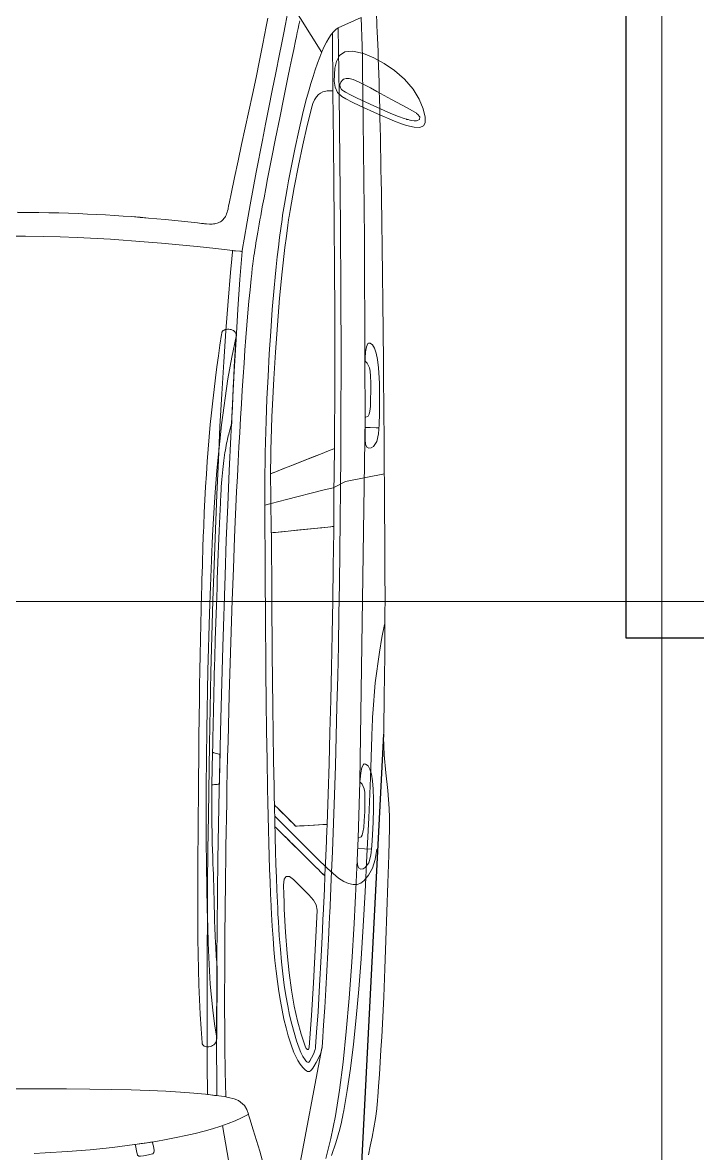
# Model space of a CAD drawing. Header units: millimetres. Extents: x 2787.4 to 2811.7, y 1328.5 to 1358.7.
# Drawn here: x 2792.088 to 2793.671, y 1337.104 to 1339.757 of the extents above; entities that cross this region are included whole.
import ezdxf

# ---------------------------------------------------------------- set-up
doc = ezdxf.new("R2010")
doc.units = ezdxf.units.MM
doc.linetypes.add('ACAD_ISO04W100', pattern=[30, 24, -3, 0, -3])
for name, color, linetype, lineweight in [('1-FINO', 7, 'Continuous', 5), ('2 AUTOS', 8, 'Continuous', 5), ('7-EJES', 7, 'ACAD_ISO04W100', 5), ('MUROS', 7, 'Continuous', 30)]:
    doc.layers.add(name, color=color, linetype=linetype, lineweight=lineweight)

# ---------------------------------------------------------------- blocks, each defined once
blk = doc.blocks.new('ca1')
at = {"layer": '2 AUTOS'}
for points in [[(3131.9876, 841.6184), (3131.9881, 841.5982), (3131.9882, 841.5957), (3131.9883, 841.5944), (3131.9884, 841.5915), (3131.9891, 841.5777), (3131.9898, 841.5631), (3131.9904, 841.5477), (3131.9911, 841.5316), (3131.9917, 841.5148), (3131.9923, 841.4972), (3131.9929, 841.4788), (3131.9935, 841.4598), (3131.994, 841.4399), (3131.9946, 841.4194), (3131.9951, 841.3981), (3131.9956, 841.376), (3131.9962, 841.3533), (3131.9967, 841.3298), (3131.9971, 841.3056), (3131.9976, 841.2807), (3131.9981, 841.255), (3131.9985, 841.2286), (3131.999, 841.2016), (3131.9994, 841.1738), (3131.9998, 841.1453), (3132.0003, 841.1161), (3132.0007, 841.0861), (3132.0011, 841.0555), (3132.0014, 841.0242), (3132.0018, 840.9922), (3132.0022, 840.9595), (3132.0026, 840.9261), (3132.0029, 840.8921), (3132.0033, 840.8573), (3132.0036, 840.8219), (3132.0039, 840.7857), (3132.0043, 840.7489), (3132.0046, 840.7115), (3132.0049, 840.6733), (3132.0052, 840.6345), (3132.0055, 840.595), (3132.0058, 840.5549), (3132.0061, 840.514), (3132.0064, 840.4726), (3132.0066, 840.4516), (3132.0067, 840.441), (3132.0067, 840.4371), (3132.0069, 840.4081), (3132.0071, 840.3802), (3132.0073, 840.3532), (3132.0074, 840.3271), (3132.0074, 840.3018), (3132.0075, 840.253), (3132.0074, 840.206), (3132.0068, 840.1135), (3132.0063, 840.0665), (3132.0056, 840.0176), (3132.0053, 839.9923), (3132.0049, 839.9662), (3132.0045, 839.9392), (3132.0044, 839.9323), (3132.0043, 839.9291), (3132.0043, 839.9278), (3132.0043, 839.9226), (3132.0046, 839.9018), (3132.0058, 839.881), (3132.0097, 839.8391), (3132.0142, 839.7971), (3132.0175, 839.755), (3132.0182, 839.7339), (3132.0183, 839.7234), (3132.0182, 839.7181), (3132.0181, 839.7154), (3132.0181, 839.7148), (3132.0181, 839.7134), (3132.018, 839.7095), (3132.0162, 839.6454), (3132.0143, 839.5796), (3132.0098, 839.4457), (3132.0072, 839.379), (3132.0044, 839.3135), (3132.0013, 839.2499), (3131.9997, 839.2191), (3131.998, 839.189), (3131.9963, 839.1597), (3131.9945, 839.1313), (3131.9926, 839.104), (3131.9907, 839.0778), (3131.9902, 839.0714), (3131.9901, 839.0698), (3131.99, 839.069), (3131.9899, 839.0675), (3131.9894, 839.0618), (3131.9882, 839.0503), (3131.9852, 839.0277), (3131.9816, 839.0057), (3131.9775, 838.9841), (3131.973, 838.9632), (3131.9684, 838.9428)], [(3131.9876, 841.6184), (3131.9881, 841.5982), (3131.9882, 841.5957), (3131.9883, 841.5944), (3131.9884, 841.5915), (3131.9891, 841.5777), (3131.9898, 841.5631), (3131.9904, 841.5477), (3131.9911, 841.5316), (3131.9917, 841.5148), (3131.9923, 841.4972), (3131.9929, 841.4788), (3131.9935, 841.4598), (3131.994, 841.4399), (3131.9946, 841.4194), (3131.9951, 841.3981), (3131.9956, 841.376), (3131.9962, 841.3533), (3131.9967, 841.3298), (3131.9971, 841.3056), (3131.9976, 841.2807), (3131.9981, 841.255), (3131.9985, 841.2286), (3131.999, 841.2016), (3131.9994, 841.1738), (3131.9998, 841.1453), (3132.0003, 841.1161), (3132.0007, 841.0861), (3132.0011, 841.0555), (3132.0014, 841.0242), (3132.0018, 840.9922), (3132.0022, 840.9595), (3132.0026, 840.9261), (3132.0029, 840.8921), (3132.0033, 840.8573), (3132.0036, 840.8219), (3132.0039, 840.7857), (3132.0043, 840.7489), (3132.0046, 840.7115), (3132.0049, 840.6733), (3132.0052, 840.6345), (3132.0055, 840.595), (3132.0058, 840.5549), (3132.0061, 840.514), (3132.0064, 840.4726), (3132.0066, 840.4516), (3132.0067, 840.441), (3132.0067, 840.4371), (3132.0069, 840.4081), (3132.0071, 840.3802), (3132.0073, 840.3532), (3132.0074, 840.3271), (3132.0074, 840.3018), (3132.0075, 840.253), (3132.0074, 840.206), (3132.0068, 840.1135), (3132.0063, 840.0665), (3132.0056, 840.0176), (3132.0053, 839.9923), (3132.0049, 839.9662), (3132.0045, 839.9392), (3132.0044, 839.9323), (3132.0043, 839.9291), (3132.0043, 839.9278), (3132.0043, 839.9226), (3132.0046, 839.9018), (3132.0058, 839.881), (3132.0097, 839.8391), (3132.0142, 839.7971), (3132.0175, 839.755), (3132.0182, 839.7339), (3132.0183, 839.7234), (3132.0182, 839.7181), (3132.0181, 839.7154), (3132.0181, 839.7148), (3132.0181, 839.7134), (3132.018, 839.7095), (3132.0162, 839.6454), (3132.0143, 839.5796), (3132.0098, 839.4457), (3132.0072, 839.379), (3132.0044, 839.3135), (3132.0013, 839.2499), (3131.9997, 839.2191), (3131.998, 839.189), (3131.9963, 839.1597), (3131.9945, 839.1313), (3131.9926, 839.104), (3131.9907, 839.0778), (3131.9902, 839.0714), (3131.9901, 839.0698), (3131.99, 839.069), (3131.9899, 839.0675), (3131.9894, 839.0618), (3131.9882, 839.0503), (3131.9852, 839.0277), (3131.9816, 839.0057), (3131.9775, 838.9841), (3131.973, 838.9632), (3131.9684, 838.9428)], [(3131.6342, 839.0784), (3131.6339, 839.0844), (3131.6337, 839.0908), (3131.6335, 839.0975), (3131.6333, 839.1044), (3131.6331, 839.1118), (3131.6329, 839.1194), (3131.6327, 839.1273), (3131.6325, 839.1356), (3131.6324, 839.1442), (3131.6322, 839.153), (3131.6321, 839.1622), (3131.632, 839.1716), (3131.6318, 839.1813), (3131.6317, 839.1913), (3131.6316, 839.2016), (3131.6315, 839.2121), (3131.6315, 839.223), (3131.6314, 839.234), (3131.6313, 839.2454), (3131.6313, 839.2569), (3131.6312, 839.2688), (3131.6312, 839.2809), (3131.6312, 839.2932), (3131.6312, 839.3057), (3131.6312, 839.3315), (3131.6313, 839.3582), (3131.6314, 839.3858), (3131.6315, 839.4141), (3131.6317, 839.4432), (3131.6319, 839.4731), (3131.6322, 839.5037), (3131.6325, 839.5349), (3131.6329, 839.5668), (3131.6333, 839.5992), (3131.6338, 839.6323), (3131.6343, 839.6658), (3131.6348, 839.6998), (3131.6354, 839.7343), (3131.6361, 839.7692), (3131.6367, 839.8045), (3131.6375, 839.8402), (3131.6383, 839.8761), (3131.6391, 839.9123), (3131.64, 839.9488), (3131.6419, 840.0222), (3131.644, 840.0962), (3131.6488, 840.2444), (3131.6516, 840.3182), (3131.6545, 840.3913), (3131.656, 840.4275), (3131.6576, 840.4634), (3131.6593, 840.4991), (3131.661, 840.5344), (3131.6628, 840.5693), (3131.6646, 840.6038), (3131.6665, 840.6378), (3131.6684, 840.6714), (3131.6704, 840.7044), (3131.6724, 840.7369), (3131.6745, 840.7687), (3131.6767, 840.8), (3131.6789, 840.8306), (3131.6812, 840.8604), (3131.6835, 840.8895), (3131.6859, 840.9179), (3131.6883, 840.9454), (3131.6908, 840.9721), (3131.6934, 840.9979), (3131.6947, 841.0105), (3131.696, 841.0228), (3131.6966, 841.0278), (3131.6973, 841.0333), (3131.6981, 841.0392), (3131.6989, 841.0454), (3131.6999, 841.052), (3131.7009, 841.059), (3131.7021, 841.0664), (3131.7033, 841.0741), (3131.7046, 841.0821), (3131.706, 841.0904), (3131.7075, 841.099), (3131.709, 841.1079), (3131.7106, 841.1171), (3131.7123, 841.1266), (3131.714, 841.1363), (3131.7158, 841.1462), (3131.7196, 841.1668), (3131.7236, 841.1882), (3131.7278, 841.2102), (3131.7321, 841.2329), (3131.7366, 841.256), (3131.7412, 841.2796), (3131.7507, 841.3275), (3131.7604, 841.3758), (3131.7701, 841.4236), (3131.7749, 841.4471), (3131.7797, 841.4702), (3131.7844, 841.4928), (3131.7889, 841.5148), (3131.7933, 841.536), (3131.7976, 841.5564), (3131.7997, 841.5663), (3131.8017, 841.576), (3131.8036, 841.5853), (3131.8056, 841.5944), (3131.8074, 841.6033)], [(3131.7788, 841.6204), (3131.7739, 841.5955), (3131.7691, 841.5714), (3131.7645, 841.5479), (3131.76, 841.5252), (3131.7512, 841.4814), (3131.7429, 841.4397), (3131.7349, 841.3997), (3131.7272, 841.361), (3131.7197, 841.323), (3131.7053, 841.2481), (3131.6982, 841.2103), (3131.6912, 841.1718), (3131.6841, 841.1321), (3131.677, 841.0908), (3131.6733, 841.0695), (3131.6724, 841.0641), (3131.6722, 841.0627), (3131.6719, 841.0623), (3131.6711, 841.0624), (3131.6682, 841.0627), (3131.6565, 841.064), (3131.6108, 841.069), (3131.5668, 841.0736), (3131.5243, 841.0778), (3131.4829, 841.0816), (3131.4424, 841.0851), (3131.3633, 841.0908), (3131.2849, 841.095), (3131.2454, 841.0964), (3131.2052, 841.0975), (3131.1642, 841.0982), (3131.1221, 841.0984)], [(3131.7788, 841.6204), (3131.7739, 841.5955), (3131.7691, 841.5714), (3131.7645, 841.5479), (3131.76, 841.5252), (3131.7512, 841.4814), (3131.7429, 841.4397), (3131.7349, 841.3997), (3131.7272, 841.361), (3131.7197, 841.323), (3131.7053, 841.2481), (3131.6982, 841.2103), (3131.6912, 841.1718), (3131.6841, 841.1321), (3131.677, 841.0908), (3131.6733, 841.0695), (3131.6724, 841.0641), (3131.6722, 841.0627), (3131.6719, 841.0623), (3131.6711, 841.0624), (3131.6682, 841.0627), (3131.6565, 841.064), (3131.6108, 841.069), (3131.5668, 841.0736), (3131.5243, 841.0778), (3131.4829, 841.0816), (3131.4424, 841.0851), (3131.3633, 841.0908), (3131.2849, 841.0949), (3131.2454, 841.0964), (3131.2052, 841.0975), (3131.1642, 841.0982), (3131.1221, 841.0984)], [(3131.7326, 841.6099), (3131.7289, 841.5898), (3131.7211, 841.5498), (3131.7131, 841.51), (3131.7048, 841.4704), (3131.6965, 841.4309), (3131.6796, 841.3524), (3131.6711, 841.3134), (3131.6628, 841.2746), (3131.6545, 841.2359), (3131.6465, 841.1974), (3131.6426, 841.1783), (3131.6406, 841.1687), (3131.6397, 841.1639), (3131.6394, 841.1627), (3131.6393, 841.1624), (3131.6392, 841.1618), (3131.6382, 841.1578), (3131.6371, 841.1541), (3131.6359, 841.1506), (3131.6345, 841.1475), (3131.6329, 841.1445), (3131.6313, 841.1418), (3131.6295, 841.1394), (3131.6276, 841.1372), (3131.6256, 841.1352), (3131.6235, 841.1335), (3131.6212, 841.1319), (3131.6188, 841.1306), (3131.6163, 841.1295), (3131.6137, 841.1285), (3131.6109, 841.1277), (3131.6081, 841.1271), (3131.6051, 841.1267), (3131.6021, 841.1264), (3131.5956, 841.1263), (3131.5887, 841.1267), (3131.5851, 841.1271), (3131.5849, 841.1271), (3131.5847, 841.1272), (3131.5841, 841.1272), (3131.5818, 841.1275), (3131.577, 841.128), (3131.5676, 841.1291), (3131.5296, 841.1333), (3131.4914, 841.1372), (3131.4721, 841.139), (3131.4527, 841.1407), (3131.4331, 841.1423), (3131.4132, 841.1439), (3131.3931, 841.1453), (3131.3726, 841.1466), (3131.3519, 841.1479), (3131.3308, 841.149), (3131.3093, 841.1501), (3131.2874, 841.151), (3131.265, 841.1518), (3131.2422, 841.1525), (3131.2188, 841.1531), (3131.1949, 841.1535), (3131.1704, 841.1538), (3131.1452, 841.154)], [(3131.7326, 841.6099), (3131.7289, 841.5898), (3131.7211, 841.5498), (3131.7131, 841.51), (3131.7048, 841.4704), (3131.6965, 841.4309), (3131.6796, 841.3524), (3131.6711, 841.3134), (3131.6628, 841.2746), (3131.6545, 841.2359), (3131.6465, 841.1974), (3131.6426, 841.1783), (3131.6406, 841.1687), (3131.6397, 841.1639), (3131.6394, 841.1627), (3131.6393, 841.1624), (3131.6392, 841.1618), (3131.6382, 841.1578), (3131.6371, 841.1541), (3131.6359, 841.1506), (3131.6345, 841.1475), (3131.6329, 841.1445), (3131.6313, 841.1418), (3131.6295, 841.1394), (3131.6276, 841.1372), (3131.6256, 841.1352), (3131.6235, 841.1335), (3131.6212, 841.1319), (3131.6188, 841.1306), (3131.6163, 841.1295), (3131.6137, 841.1285), (3131.6109, 841.1277), (3131.6081, 841.1271), (3131.6051, 841.1267), (3131.6021, 841.1264), (3131.5956, 841.1263), (3131.5887, 841.1267), (3131.5851, 841.1271), (3131.5849, 841.1271), (3131.5847, 841.1272), (3131.5841, 841.1272), (3131.5818, 841.1275), (3131.577, 841.128), (3131.5676, 841.1291), (3131.5296, 841.1333), (3131.4914, 841.1372), (3131.4721, 841.139), (3131.4527, 841.1407), (3131.4331, 841.1424), (3131.4132, 841.1439), (3131.3931, 841.1454), (3131.3726, 841.1467), (3131.3519, 841.148), (3131.3308, 841.1491), (3131.3093, 841.1501), (3131.2874, 841.1511), (3131.265, 841.1519), (3131.2422, 841.1526), (3131.2188, 841.1531), (3131.1949, 841.1536), (3131.1704, 841.1539), (3131.1452, 841.1541)], [(3131.8592, 841.5292), (3131.7844, 841.6491)], [(3131.9516, 841.6114), (3131.8976, 841.5867)], [(3131.9605, 840.8053), (3131.9593, 841.0938), (3131.9566, 841.3686), (3131.955, 841.4909), (3131.9546, 841.5192), (3131.9544, 841.5286), (3131.9544, 841.5293), (3131.9543, 841.5319), (3131.9538, 841.5443), (3131.9516, 841.6114)], [(3131.885, 841.4395), (3131.884, 841.5751)], [(3131.6584, 840.8625), (3131.6479, 840.8145), (3131.6387, 840.7634), (3131.6237, 840.6558), (3131.6129, 840.5482), (3131.6089, 840.4971), (3131.6058, 840.4491), (3131.6028, 840.3959), (3131.6001, 840.3382), (3131.5977, 840.2769), (3131.5955, 840.2127), (3131.5919, 840.0783), (3131.5894, 839.9408), (3131.588, 839.8061), (3131.5878, 839.7416), (3131.5879, 839.68), (3131.5884, 839.6219), (3131.5891, 839.5682), (3131.5902, 839.5196), (3131.5916, 839.4767), (3131.5929, 839.4398), (3131.5943, 839.4058), (3131.5976, 839.3429), (3131.6032, 839.2818), (3131.6073, 839.2499), (3131.6126, 839.2162)], [(3131.9608, 840.6727), (3131.9605, 840.8053)], [(3131.9608, 840.6727), (3131.9488, 839.8176)], [(3131.9937, 840.6486), (3131.9609, 840.6491)], [(3132.0067, 840.5404), (3131.9147, 840.5221), (3131.8855, 840.5079), (3131.862, 840.5018), (3131.7765, 840.4799), (3131.7402, 840.4706), (3131.7253, 840.4667)], [(3131.9444, 839.6858), (3131.9398, 839.5826), (3131.9348, 839.4856), (3131.9294, 839.3948), (3131.9233, 839.3102), (3131.9165, 839.2319), (3131.909, 839.1598), (3131.9005, 839.094), (3131.8911, 839.0344), (3131.8807, 838.981), (3131.869, 838.9339)], [(3131.8822, 838.9406), (3131.8925, 838.971), (3131.9012, 839.0027), (3131.9051, 839.0193), (3131.907, 839.0277), (3131.9075, 839.0304), (3131.9086, 839.0357), (3131.9108, 839.0466), (3131.919, 839.0933), (3131.9266, 839.1452), (3131.9336, 839.2022), (3131.94, 839.2642), (3131.9458, 839.331), (3131.9512, 839.4026), (3131.9562, 839.4788), (3131.9609, 839.5594), (3131.9652, 839.6444), (3131.9692, 839.7336), (3131.9731, 839.8269), (3131.9767, 839.9242), (3131.9776, 839.9491), (3131.9781, 839.9616), (3131.9782, 839.9642), (3131.9782, 839.9645), (3131.9782, 839.965), (3131.9784, 839.9692), (3131.9788, 839.9778), (3131.9846, 840.05), (3131.9943, 840.1223), (3132, 840.1561), (3132.0062, 840.1869)], [(3131.9489, 838.8613), (3132.0043, 839.9293)], [(3131.9497, 838.8613), (3132.0051, 839.9293)], [(3131.6013, 839.8105), (3131.6031, 839.8867)], [(3131.9444, 839.6858), (3131.9488, 839.8176)], [(3131.7489, 839.7369), (3131.7503, 839.7355), (3131.7543, 839.7316), (3131.7683, 839.7178), (3131.788, 839.6981), (3131.8107, 839.6756), (3131.8334, 839.6531), (3131.8532, 839.6335), (3131.8672, 839.6196), (3131.8711, 839.6157), (3131.8725, 839.6144), (3131.8987, 839.5915), (3131.9107, 839.5839), (3131.922, 839.5789), (3131.9325, 839.5765), (3131.9421, 839.5769), (3131.9509, 839.58), (3131.9588, 839.586), (3131.9689, 839.5985), (3131.9778, 839.6151), (3131.9845, 839.6355), (3131.988, 839.6594)], [(3131.9758, 839.6601), (3131.9431, 839.6614)], [(3131.8039, 838.8991), (3131.8596, 839.1929)], [(3131.687, 839.0377), (3131.6829, 839.0491), (3131.6779, 839.058), (3131.6635, 839.07), (3131.6532, 839.074), (3131.6402, 839.0772), (3131.6365, 839.078), (3131.6305, 839.0791), (3131.6103, 839.082), (3131.5865, 839.0848), (3131.5591, 839.0873), (3131.528, 839.0896), (3131.4931, 839.0916), (3131.4543, 839.0933), (3131.4117, 839.0948), (3131.3652, 839.096), (3131.3146, 839.0969), (3131.2599, 839.0975), (3131.2011, 839.0977), (3131.1381, 839.0976)], [(3131.7204, 838.9277), (3131.7134, 838.9514), (3131.7061, 838.976), (3131.6983, 839.0013), (3131.6903, 839.0272), (3131.6883, 839.0337), (3131.6872, 839.037), (3131.6869, 839.0376), (3131.6861, 839.0371), (3131.6845, 839.0362), (3131.671, 839.0291), (3131.656, 839.0224), (3131.6396, 839.0159), (3131.622, 839.0096), (3131.6031, 839.0037), (3131.5832, 838.9981), (3131.5622, 838.9927), (3131.5403, 838.9876), (3131.5175, 838.9829), (3131.494, 838.9783), (3131.4698, 838.9741), (3131.445, 838.9702), (3131.4197, 838.9665), (3131.368, 838.96), (3131.3154, 838.9545), (3131.2625, 838.9502), (3131.2102, 838.9469), (3131.1844, 838.9457)], [(3131.7204, 838.9277), (3131.7134, 838.9514), (3131.7061, 838.976), (3131.6983, 839.0013), (3131.6903, 839.0272), (3131.6883, 839.0337), (3131.6872, 839.037), (3131.6869, 839.0376), (3131.6861, 839.0371), (3131.6845, 839.0362), (3131.671, 839.0291), (3131.656, 839.0224), (3131.6396, 839.0159), (3131.622, 839.0096), (3131.6031, 839.0037), (3131.5832, 838.9981), (3131.5622, 838.9927), (3131.5403, 838.9876), (3131.5175, 838.9829), (3131.494, 838.9783), (3131.4698, 838.9741), (3131.445, 838.9702), (3131.4197, 838.9665), (3131.368, 838.96), (3131.3154, 838.9545), (3131.2625, 838.9502), (3131.2102, 838.9469), (3131.1844, 838.9457)], [(3131.682, 838.6902), (3131.6263, 839.0113)]]:
    blk.add_lwpolyline(points, dxfattribs=at)
for points in [[(3131.8976, 841.5867), (3131.8949, 841.5851), (3131.8922, 841.5831), (3131.8867, 841.5779), (3131.8812, 841.5712), (3131.8758, 841.5631), (3131.8703, 841.5536), (3131.8649, 841.5429), (3131.8596, 841.5309), (3131.8542, 841.5179), (3131.849, 841.5038), (3131.8438, 841.4888), (3131.8386, 841.473), (3131.8335, 841.4564), (3131.8285, 841.4391), (3131.8236, 841.4212), (3131.8188, 841.4028), (3131.8141, 841.384), (3131.8051, 841.3455), (3131.7966, 841.3062), (3131.7886, 841.2669), (3131.7812, 841.2283), (3131.7778, 841.2095), (3131.7746, 841.1911), (3131.7716, 841.1731), (3131.7687, 841.1558), (3131.7673, 841.1472), (3131.7658, 841.1371), (3131.7628, 841.1164), (3131.76, 841.0948), (3131.7572, 841.0724), (3131.7546, 841.0494), (3131.7521, 841.0258), (3131.7497, 841.0016), (3131.7474, 840.977), (3131.7431, 840.9264), (3131.7393, 840.8746), (3131.736, 840.822), (3131.7331, 840.7692), (3131.7306, 840.7167), (3131.7286, 840.6649), (3131.7271, 840.6144), (3131.7265, 840.5898), (3131.726, 840.5656), (3131.7257, 840.542), (3131.7254, 840.5191), (3131.7253, 840.4968), (3131.7253, 840.4753), (3131.7253, 840.4648), (3131.7253, 840.4597), (3131.7254, 840.4571), (3131.7254, 840.4532), (3131.7256, 840.4201), (3131.7261, 840.3528), (3131.7266, 840.2844), (3131.727, 840.2152), (3131.7282, 840.0757), (3131.7289, 840.0061), (3131.7297, 839.9371), (3131.7307, 839.8691), (3131.7319, 839.8023), (3131.7326, 839.7695), (3131.7333, 839.7371), (3131.7341, 839.7052), (3131.7349, 839.6738), (3131.7359, 839.6431), (3131.7368, 839.6129), (3131.7379, 839.5834), (3131.739, 839.5546), (3131.7402, 839.5266), (3131.7405, 839.5197), (3131.7406, 839.518), (3131.7407, 839.5168), (3131.7408, 839.5149), (3131.7412, 839.5076), (3131.7428, 839.4788), (3131.7447, 839.451), (3131.7468, 839.4241), (3131.7492, 839.3982), (3131.7519, 839.3731), (3131.7549, 839.349), (3131.7582, 839.3257), (3131.7619, 839.3033), (3131.7659, 839.2817), (3131.7704, 839.2608), (3131.7752, 839.2408), (3131.7805, 839.2215), (3131.7863, 839.2029), (3131.7894, 839.1939), (3131.791, 839.1895), (3131.7918, 839.1873), (3131.792, 839.1866), (3131.7938, 839.1824), (3131.798, 839.1733), (3131.8031, 839.1641), (3131.8087, 839.1552), (3131.8146, 839.1475), (3131.8176, 839.1443), (3131.8205, 839.1416), (3131.8233, 839.1396), (3131.826, 839.1383), (3131.8285, 839.1378), (3131.8305, 839.1383), (3131.8327, 839.1398), (3131.8352, 839.1423), (3131.8379, 839.1456), (3131.8407, 839.1495), (3131.8463, 839.1588), (3131.8516, 839.1691), (3131.8559, 839.1793), (3131.8576, 839.184), (3131.8588, 839.1882), (3131.8595, 839.1918), (3131.8596, 839.1926), (3131.8596, 839.1928), (3131.8596, 839.1931), (3131.8597, 839.1937), (3131.8599, 839.1962), (3131.8606, 839.2061), (3131.8634, 839.2466), (3131.866, 839.2882), (3131.8685, 839.3307), (3131.8709, 839.3741), (3131.8732, 839.4183), (3131.8755, 839.4632), (3131.8766, 839.4859), (3131.8771, 839.4973), (3131.8772, 839.499), (3131.8774, 839.5029), (3131.8778, 839.5107), (3131.8785, 839.5264), (3131.8814, 839.5898), (3131.884, 839.6545), (3131.8865, 839.7204), (3131.8889, 839.7874), (3131.891, 839.8555), (3131.893, 839.9246), (3131.8948, 839.9947), (3131.8965, 840.0657), (3131.898, 840.1375), (3131.8993, 840.2101), (3131.9005, 840.2834), (3131.9015, 840.3574), (3131.9023, 840.432), (3131.903, 840.5072), (3131.9036, 840.5829), (3131.9039, 840.659), (3131.9043, 840.8124), (3131.9041, 840.9668), (3131.9033, 841.1219), (3131.9019, 841.2773), (3131.9, 841.4323), (3131.8976, 841.5867)], [(3131.8976, 841.5867), (3131.8949, 841.5851), (3131.8922, 841.5831), (3131.8867, 841.5779), (3131.8812, 841.5712), (3131.8758, 841.5631), (3131.8703, 841.5536), (3131.8649, 841.5429), (3131.8596, 841.5309), (3131.8542, 841.5179), (3131.849, 841.5038), (3131.8438, 841.4888), (3131.8386, 841.473), (3131.8335, 841.4564), (3131.8285, 841.4391), (3131.8236, 841.4212), (3131.8188, 841.4028), (3131.8141, 841.384), (3131.8051, 841.3455), (3131.7966, 841.3062), (3131.7886, 841.2669), (3131.7812, 841.2283), (3131.7778, 841.2095), (3131.7746, 841.1911), (3131.7716, 841.1731), (3131.7687, 841.1558), (3131.7673, 841.1472), (3131.7658, 841.1371), (3131.7628, 841.1164), (3131.76, 841.0948), (3131.7572, 841.0724), (3131.7546, 841.0494), (3131.7521, 841.0258), (3131.7497, 841.0016), (3131.7474, 840.977), (3131.7431, 840.9264), (3131.7393, 840.8746), (3131.736, 840.822), (3131.7331, 840.7692), (3131.7306, 840.7167), (3131.7286, 840.6649), (3131.7271, 840.6144), (3131.7265, 840.5898), (3131.726, 840.5656), (3131.7257, 840.542), (3131.7254, 840.5191), (3131.7253, 840.4968), (3131.7253, 840.4753), (3131.7253, 840.4648), (3131.7253, 840.4597), (3131.7254, 840.4571), (3131.7254, 840.4532), (3131.7256, 840.4201), (3131.7261, 840.3528), (3131.7266, 840.2844), (3131.727, 840.2152), (3131.7282, 840.0757), (3131.7289, 840.0061), (3131.7297, 839.9371), (3131.7307, 839.8691), (3131.7319, 839.8023), (3131.7326, 839.7695), (3131.7333, 839.7371), (3131.7341, 839.7052), (3131.7349, 839.6738), (3131.7359, 839.6431), (3131.7368, 839.6129), (3131.7379, 839.5834), (3131.739, 839.5546), (3131.7402, 839.5266), (3131.7405, 839.5197), (3131.7406, 839.518), (3131.7407, 839.5168), (3131.7408, 839.5149), (3131.7412, 839.5076), (3131.7428, 839.4788), (3131.7447, 839.451), (3131.7468, 839.4241), (3131.7492, 839.3982), (3131.7519, 839.3731), (3131.7549, 839.349), (3131.7582, 839.3257), (3131.7619, 839.3033), (3131.7659, 839.2817), (3131.7704, 839.2608), (3131.7752, 839.2408), (3131.7805, 839.2215), (3131.7863, 839.2029), (3131.7894, 839.1939), (3131.791, 839.1895), (3131.7918, 839.1873), (3131.792, 839.1866), (3131.7938, 839.1824), (3131.798, 839.1733), (3131.8031, 839.1641), (3131.8087, 839.1552), (3131.8146, 839.1475), (3131.8176, 839.1443), (3131.8205, 839.1417), (3131.8233, 839.1396), (3131.826, 839.1383), (3131.8285, 839.1378), (3131.8305, 839.1383), (3131.8327, 839.1398), (3131.8352, 839.1423), (3131.8379, 839.1456), (3131.8407, 839.1496), (3131.8463, 839.1589), (3131.8516, 839.1692), (3131.8559, 839.1793), (3131.8576, 839.184), (3131.8588, 839.1882), (3131.8595, 839.1918), (3131.8596, 839.1926), (3131.8596, 839.1928), (3131.8596, 839.1931), (3131.8597, 839.1937), (3131.8599, 839.1962), (3131.8606, 839.2061), (3131.8634, 839.2466), (3131.866, 839.2882), (3131.8685, 839.3307), (3131.8709, 839.3741), (3131.8732, 839.4183), (3131.8755, 839.4632), (3131.8766, 839.4859), (3131.8771, 839.4973), (3131.8772, 839.499), (3131.8774, 839.5029), (3131.8778, 839.5107), (3131.8785, 839.5264), (3131.8814, 839.5898), (3131.884, 839.6545), (3131.8865, 839.7204), (3131.8889, 839.7874), (3131.891, 839.8555), (3131.893, 839.9246), (3131.8948, 839.9947), (3131.8965, 840.0657), (3131.898, 840.1375), (3131.8993, 840.2101), (3131.9005, 840.2834), (3131.9015, 840.3574), (3131.9023, 840.432), (3131.903, 840.5072), (3131.9036, 840.5829), (3131.9039, 840.659), (3131.9043, 840.8124), (3131.9041, 840.9668), (3131.9033, 841.1219), (3131.9019, 841.2773), (3131.9, 841.4323), (3131.8976, 841.5867)], [(3132.0578, 841.3577), (3132.0763, 841.3538), (3132.0893, 841.3533), (3132.0975, 841.3567), (3132.1014, 841.3644), (3132.1015, 841.3776), (3132.0971, 841.3967), (3132.0878, 841.4192), (3132.0733, 841.4432), (3132.0534, 841.4665), (3132.0298, 841.4868), (3132.0058, 841.5035), (3131.9815, 841.5167), (3131.9569, 841.5265), (3131.9323, 841.5326), (3131.9132, 841.5308), (3131.9007, 841.5218), (3131.8933, 841.5082), (3131.8897, 841.4927), (3131.8883, 841.4618), (3131.8906, 841.4474), (3131.8963, 841.435), (3131.9059, 841.4261), (3131.9159, 841.4204), (3131.9306, 841.4128), (3131.9487, 841.404), (3131.9901, 841.385), (3132.0299, 841.368), (3132.046, 841.3617), (3132.0578, 841.3577)], [(3131.9451, 841.4605), (3131.9514, 841.4575), (3131.9611, 841.4525), (3131.9737, 841.4458), (3131.9885, 841.4378), (3132.0228, 841.4191), (3132.0594, 841.3989), (3132.0772, 841.389), (3132.0803, 841.3872), (3132.0816, 841.3863), (3132.0839, 841.3846), (3132.0891, 841.3778), (3132.0883, 841.3722), (3132.0816, 841.369), (3132.0761, 841.3688), (3132.0691, 841.3695), (3132.0667, 841.37), (3132.0663, 841.3702), (3132.0654, 841.3705), (3132.0618, 841.3715), (3132.0599, 841.3719), (3132.0589, 841.3721), (3132.0578, 841.3724), (3132.0527, 841.374), (3132.0388, 841.3791), (3132.0215, 841.3862), (3131.9812, 841.4038), (3131.9422, 841.422), (3131.9263, 841.4299), (3131.9145, 841.4362), (3131.9106, 841.4386), (3131.9087, 841.44), (3131.9057, 841.4425), (3131.9022, 841.4479), (3131.9016, 841.4536), (3131.9038, 841.4593), (3131.908, 841.4644), (3131.9104, 841.4663), (3131.916, 841.4683), (3131.9233, 841.468), (3131.9327, 841.4655), (3131.9451, 841.4605)], [(3131.8889, 840.5998), (3131.8879, 840.5994), (3131.8852, 840.5983), (3131.8809, 840.5966), (3131.8751, 840.5943), (3131.86, 840.5884), (3131.8415, 840.5811), (3131.8001, 840.5648), (3131.7801, 840.5569), (3131.7626, 840.55), (3131.7552, 840.5471), (3131.749, 840.5446), (3131.7442, 840.5427), (3131.7409, 840.5414), (3131.7393, 840.5408), (3131.7392, 840.5408), (3131.7392, 840.5415), (3131.7392, 840.5438), (3131.7392, 840.5533), (3131.7394, 840.574), (3131.7398, 840.5967), (3131.7404, 840.6211), (3131.7413, 840.6471), (3131.7423, 840.6745), (3131.7436, 840.7032), (3131.7467, 840.7634), (3131.7505, 840.8261), (3131.7603, 840.9529), (3131.7661, 841.0141), (3131.7726, 841.0716), (3131.776, 841.0985), (3131.7796, 841.124), (3131.7814, 841.1361), (3131.7822, 841.1412), (3131.7828, 841.1446), (3131.7849, 841.1583), (3131.7942, 841.2121), (3131.8042, 841.2639), (3131.8146, 841.3128), (3131.825, 841.358), (3131.83, 841.379), (3131.835, 841.3987), (3131.8383, 841.4095), (3131.8422, 841.4182), (3131.8465, 841.425), (3131.8512, 841.4302), (3131.8562, 841.434), (3131.8613, 841.4365), (3131.8718, 841.439), (3131.8819, 841.4395), (3131.8842, 841.4395), (3131.8848, 841.4395), (3131.885, 841.4387), (3131.8851, 841.4362), (3131.8852, 841.4264), (3131.8857, 841.3872), (3131.8876, 841.2312), (3131.8894, 840.9196), (3131.8894, 840.7614), (3131.8889, 840.5998)], [(3131.8889, 840.5998), (3131.8879, 840.5994), (3131.8852, 840.5983), (3131.8809, 840.5966), (3131.8751, 840.5943), (3131.86, 840.5884), (3131.8415, 840.5811), (3131.8001, 840.5648), (3131.7801, 840.5569), (3131.7626, 840.55), (3131.7552, 840.5471), (3131.749, 840.5446), (3131.7442, 840.5427), (3131.7409, 840.5414), (3131.7393, 840.5408), (3131.7392, 840.5408), (3131.7392, 840.5415), (3131.7392, 840.5438), (3131.7392, 840.5533), (3131.7394, 840.574), (3131.7398, 840.5967), (3131.7404, 840.6211), (3131.7413, 840.6471), (3131.7423, 840.6745), (3131.7436, 840.7032), (3131.7467, 840.7634), (3131.7505, 840.8261), (3131.7603, 840.9529), (3131.7661, 841.0141), (3131.7726, 841.0716), (3131.776, 841.0985), (3131.7796, 841.124), (3131.7814, 841.1361), (3131.7822, 841.1412), (3131.7828, 841.1446), (3131.7849, 841.1583), (3131.7942, 841.2121), (3131.8042, 841.2639), (3131.8146, 841.3128), (3131.825, 841.358), (3131.83, 841.379), (3131.835, 841.3987), (3131.8383, 841.4095), (3131.8422, 841.4182), (3131.8465, 841.425), (3131.8512, 841.4302), (3131.8562, 841.434), (3131.8613, 841.4366), (3131.8718, 841.4391), (3131.8819, 841.4395), (3131.8842, 841.4395), (3131.8848, 841.4395), (3131.885, 841.4387), (3131.8851, 841.4362), (3131.8852, 841.4264), (3131.8857, 841.3872), (3131.8876, 841.2312), (3131.8894, 840.9196), (3131.8894, 840.7614), (3131.8889, 840.5998)], [(3131.6721, 841.0623), (3131.6672, 840.9961), (3131.6624, 840.9271), (3131.6579, 840.8555), (3131.6535, 840.7815), (3131.6494, 840.7054), (3131.6455, 840.6274), (3131.6419, 840.5478), (3131.6384, 840.4668), (3131.6351, 840.3848), (3131.6321, 840.3018), (3131.6267, 840.1342), (3131.6222, 839.966), (3131.6185, 839.7993), (3131.617, 839.7171), (3131.6156, 839.636), (3131.6146, 839.5562), (3131.6137, 839.4781), (3131.613, 839.4017), (3131.6126, 839.3275), (3131.6124, 839.2556), (3131.6124, 839.1863), (3131.6126, 839.1198), (3131.6128, 839.0877), (3131.6128, 839.0837), (3131.6128, 839.0817), (3131.6128, 839.0813), (3131.6127, 839.0813), (3131.6125, 839.0814), (3131.6109, 839.0816), (3131.6076, 839.0821), (3131.5937, 839.0839), (3131.5918, 839.0841), (3131.5909, 839.0842), (3131.5907, 839.0842), (3131.5907, 839.0842), (3131.5907, 839.0854), (3131.5907, 839.0874), (3131.5906, 839.1033), (3131.5904, 839.1358), (3131.5901, 839.203), (3131.59, 839.2732), (3131.5901, 839.3459), (3131.5903, 839.421), (3131.5907, 839.4982), (3131.5912, 839.5772), (3131.592, 839.6577), (3131.593, 839.7396), (3131.5956, 839.9062), (3131.5991, 840.0749), (3131.6037, 840.2435), (3131.6064, 840.3272), (3131.6094, 840.41), (3131.6127, 840.4918), (3131.6164, 840.5723), (3131.6203, 840.6512), (3131.6246, 840.7283), (3131.6292, 840.8033), (3131.6341, 840.8759), (3131.6395, 840.9459), (3131.6452, 841.013), (3131.6482, 841.0453), (3131.6497, 841.0612), (3131.6499, 841.0632), (3131.65, 841.0644), (3131.65, 841.0644), (3131.65, 841.0644), (3131.6501, 841.0644), (3131.6503, 841.0644), (3131.6527, 841.0641), (3131.657, 841.0637), (3131.667, 841.0627), (3131.6707, 841.0624), (3131.6721, 841.0623)], [(3131.5784, 839.2053), (3131.576, 839.2385), (3131.5739, 839.2724), (3131.5723, 839.3069), (3131.5709, 839.3418), (3131.5699, 839.3773), (3131.5691, 839.413), (3131.5685, 839.4491), (3131.5682, 839.4854), (3131.5681, 839.5586), (3131.5684, 839.6319), (3131.569, 839.7048), (3131.5694, 839.741), (3131.5697, 839.7769), (3131.57, 839.8125), (3131.5701, 839.8147), (3131.5701, 839.8165), (3131.5701, 839.82), (3131.5701, 839.8272), (3131.5702, 839.842), (3131.5703, 839.8571), (3131.5704, 839.8726), (3131.5705, 839.8884), (3131.5707, 839.9046), (3131.5709, 839.9211), (3131.571, 839.9379), (3131.5712, 839.9549), (3131.5715, 839.9722), (3131.572, 840.0073), (3131.5725, 840.043), (3131.5731, 840.0791), (3131.5738, 840.1154), (3131.5745, 840.1517), (3131.5753, 840.1877), (3131.5761, 840.2233), (3131.577, 840.2583), (3131.5775, 840.2755), (3131.5779, 840.2925), (3131.5784, 840.3092), (3131.5789, 840.3256), (3131.5794, 840.3417), (3131.5799, 840.3574), (3131.5804, 840.3728), (3131.5809, 840.3878), (3131.5812, 840.3954), (3131.5814, 840.4031), (3131.582, 840.4186), (3131.5833, 840.4494), (3131.5847, 840.4798), (3131.5864, 840.51), (3131.5883, 840.5399), (3131.5903, 840.5694), (3131.5925, 840.5986), (3131.5949, 840.6274), (3131.5975, 840.6559), (3131.6003, 840.6839), (3131.6032, 840.7115), (3131.6063, 840.7387), (3131.6095, 840.7654), (3131.6129, 840.7916), (3131.6165, 840.8174), (3131.6202, 840.8426), (3131.624, 840.8673), (3131.6245, 840.8703), (3131.6247, 840.8719), (3131.6248, 840.8722), (3131.6248, 840.8722), (3131.6248, 840.8723), (3131.6249, 840.8727), (3131.6253, 840.8737), (3131.6264, 840.8753), (3131.6281, 840.8767), (3131.6302, 840.8779), (3131.6326, 840.8788), (3131.6353, 840.8794), (3131.6381, 840.8797), (3131.641, 840.8797), (3131.644, 840.8794), (3131.6469, 840.8788), (3131.6496, 840.8778), (3131.6521, 840.8764), (3131.6543, 840.8746), (3131.6561, 840.8725), (3131.6575, 840.8699), (3131.6583, 840.8669), (3131.6584, 840.8653), (3131.6584, 840.8635), (3131.6584, 840.8626), (3131.6583, 840.8623), (3131.6583, 840.8619), (3131.6583, 840.8612), (3131.6581, 840.8596), (3131.6577, 840.8534), (3131.6568, 840.8411), (3131.6553, 840.8166), (3131.6539, 840.7923), (3131.6527, 840.7681), (3131.6515, 840.7442), (3131.6505, 840.7205), (3131.6495, 840.697), (3131.6484, 840.6736), (3131.6479, 840.6621), (3131.6477, 840.6592), (3131.6477, 840.6584), (3131.6477, 840.6582), (3131.6477, 840.6582), (3131.6477, 840.6582), (3131.6476, 840.658), (3131.6474, 840.6574), (3131.6471, 840.6566), (3131.6468, 840.6556), (3131.6464, 840.6542), (3131.6459, 840.6526), (3131.6453, 840.6507), (3131.6446, 840.6485), (3131.6439, 840.6461), (3131.6432, 840.6434), (3131.6424, 840.6404), (3131.6416, 840.6372), (3131.6407, 840.6337), (3131.6398, 840.6299), (3131.6388, 840.6259), (3131.6379, 840.6216), (3131.6369, 840.617), (3131.6359, 840.6122), (3131.6349, 840.6072), (3131.6339, 840.6018), (3131.633, 840.5963), (3131.632, 840.5905), (3131.631, 840.5844), (3131.6301, 840.5781), (3131.6291, 840.5715), (3131.6282, 840.5647), (3131.6274, 840.5576), (3131.6266, 840.5503), (3131.6258, 840.5428), (3131.6251, 840.535), (3131.6244, 840.527), (3131.6238, 840.5188), (3131.6233, 840.5103), (3131.623, 840.506), (3131.6229, 840.5038), (3131.6229, 840.5032), (3131.6229, 840.5023), (3131.6228, 840.5007), (3131.6224, 840.4939), (3131.622, 840.4869), (3131.6217, 840.4797), (3131.6213, 840.4723), (3131.6206, 840.4569), (3131.6199, 840.4409), (3131.6191, 840.4242), (3131.6184, 840.4068), (3131.6176, 840.389), (3131.6169, 840.3706), (3131.6162, 840.3518), (3131.6154, 840.3325), (3131.6147, 840.313), (3131.614, 840.2931), (3131.6133, 840.273), (3131.6119, 840.2322), (3131.6092, 840.1501), (3131.608, 840.1095), (3131.6075, 840.0895), (3131.6069, 840.0698), (3131.6064, 840.0504), (3131.6059, 840.0314), (3131.6055, 840.0128), (3131.6051, 839.9947), (3131.6047, 839.9772), (3131.6043, 839.9602), (3131.604, 839.9439), (3131.6037, 839.9282), (3131.6034, 839.9133), (3131.6033, 839.9061), (3131.6032, 839.8991), (3131.6031, 839.8924), (3131.6031, 839.8891), (3131.6031, 839.8875), (3131.6031, 839.8867), (3131.6031, 839.8867), (3131.6031, 839.8867), (3131.6035, 839.8866), (3131.6041, 839.8864), (3131.605, 839.8862), (3131.6061, 839.8859), (3131.6088, 839.8853), (3131.6118, 839.8845), (3131.6149, 839.8837), (3131.6176, 839.883), (3131.6187, 839.8828), (3131.6196, 839.8825), (3131.6202, 839.8824), (3131.6206, 839.8823), (3131.6206, 839.8821), (3131.6206, 839.8816), (3131.6206, 839.8808), (3131.6206, 839.8797), (3131.6205, 839.8783), (3131.6205, 839.8766), (3131.6204, 839.8748), (3131.6203, 839.8704), (3131.6202, 839.8653), (3131.62, 839.8597), (3131.6199, 839.8537), (3131.6196, 839.8415), (3131.6194, 839.8355), (3131.6193, 839.8298), (3131.6192, 839.8247), (3131.619, 839.8202), (3131.619, 839.8182), (3131.619, 839.8165), (3131.6189, 839.8151), (3131.6189, 839.8139), (3131.6189, 839.813), (3131.6189, 839.8124), (3131.6188, 839.8122), (3131.6188, 839.8121), (3131.6185, 839.8121), (3131.6179, 839.8121), (3131.617, 839.812), (3131.616, 839.8119), (3131.6133, 839.8116), (3131.6073, 839.8111), (3131.6045, 839.8108), (3131.6034, 839.8107), (3131.6025, 839.8106), (3131.6018, 839.8105), (3131.6014, 839.8105), (3131.6013, 839.8105), (3131.6013, 839.8105), (3131.6013, 839.8105), (3131.6013, 839.8104), (3131.6013, 839.81), (3131.6013, 839.8084), (3131.6012, 839.8024), (3131.6011, 839.7907), (3131.6011, 839.7796), (3131.601, 839.7689), (3131.601, 839.7586), (3131.6011, 839.7488), (3131.6011, 839.7394), (3131.6012, 839.7303), (3131.6013, 839.7214), (3131.6014, 839.7129), (3131.6016, 839.7046), (3131.6019, 839.6886), (3131.6023, 839.6731), (3131.6033, 839.6426), (3131.6038, 839.6271), (3131.6044, 839.6109), (3131.6047, 839.6026), (3131.605, 839.594), (3131.6053, 839.5851), (3131.6056, 839.5758), (3131.6058, 839.5663), (3131.6061, 839.5563), (3131.6064, 839.5459), (3131.6066, 839.5351), (3131.6069, 839.5238), (3131.6071, 839.5119), (3131.6074, 839.4995), (3131.6074, 839.4963), (3131.6075, 839.4947), (3131.6075, 839.4939), (3131.6075, 839.4935), (3131.6075, 839.4934), (3131.6075, 839.4913), (3131.608, 839.4741), (3131.6087, 839.4566), (3131.6097, 839.4394), (3131.6102, 839.4311), (3131.6107, 839.423), (3131.6112, 839.4153), (3131.6117, 839.4079), (3131.6121, 839.401), (3131.6126, 839.3946), (3131.6129, 839.3888), (3131.6133, 839.3836), (3131.6135, 839.3792), (3131.6136, 839.3772), (3131.6136, 839.3755), (3131.6137, 839.3726), (3131.6137, 839.3708), (3131.6137, 839.3685), (3131.6137, 839.3657), (3131.6137, 839.3625), (3131.6137, 839.3588), (3131.6136, 839.3547), (3131.6136, 839.3503), (3131.6136, 839.3456), (3131.6136, 839.3405), (3131.6135, 839.3352), (3131.6134, 839.3239), (3131.6134, 839.312), (3131.6132, 839.2873), (3131.6131, 839.2751), (3131.613, 839.2632), (3131.6129, 839.2575), (3131.6129, 839.2521), (3131.6128, 839.2468), (3131.6128, 839.2419), (3131.6128, 839.2372), (3131.6127, 839.2329), (3131.6127, 839.2289), (3131.6127, 839.2254), (3131.6126, 839.2222), (3131.6126, 839.2196), (3131.6126, 839.2174), (3131.6126, 839.2166), (3131.6126, 839.2159), (3131.6125, 839.2139), (3131.6123, 839.212), (3131.6113, 839.2086), (3131.6098, 839.2055), (3131.6079, 839.2029), (3131.6056, 839.2007), (3131.6029, 839.1989), (3131.6001, 839.1975), (3131.5971, 839.1965), (3131.5941, 839.1959), (3131.5911, 839.1957), (3131.5883, 839.1959), (3131.5856, 839.1965), (3131.5833, 839.1975), (3131.5813, 839.1989), (3131.5797, 839.2006), (3131.5787, 839.2028), (3131.5784, 839.2053)], [(3131.9608, 840.6727), (3131.9608, 840.6552), (3131.9608, 840.6409), (3131.961, 840.631), (3131.9611, 840.628), (3131.9611, 840.6213), (3131.9621, 840.6101), (3131.9649, 840.6032), (3131.9698, 840.6004), (3131.9752, 840.6013), (3131.9805, 840.6043), (3131.988, 840.6162), (3131.9923, 840.6342), (3131.9941, 840.6563), (3131.9948, 840.6821), (3131.9949, 840.7113), (3131.9946, 840.7433), (3131.9944, 840.7522), (3131.9939, 840.7656), (3131.9923, 840.7891), (3131.99, 840.8085), (3131.987, 840.8239), (3131.9831, 840.8353), (3131.9783, 840.8429), (3131.9724, 840.8467), (3131.969, 840.8473), (3131.9675, 840.8462), (3131.9638, 840.8386), (3131.9616, 840.8266), (3131.9607, 840.8111), (3131.9606, 840.8068), (3131.962, 840.804), (3131.9658, 840.8001), (3131.971, 840.7894), (3131.9725, 840.781), (3131.9735, 840.7694), (3131.9739, 840.7538), (3131.974, 840.7356), (3131.9738, 840.7143), (3131.9731, 840.6986), (3131.9719, 840.6876), (3131.9701, 840.6804), (3131.9677, 840.6761), (3131.9608, 840.6727)], [(3131.9608, 840.6727), (3131.9608, 840.6552), (3131.9608, 840.6409), (3131.961, 840.631), (3131.9611, 840.628), (3131.9611, 840.6213), (3131.9621, 840.6101), (3131.9649, 840.6032), (3131.9698, 840.6004), (3131.9752, 840.6013), (3131.9805, 840.6043), (3131.988, 840.6162), (3131.9923, 840.6342), (3131.9941, 840.6563), (3131.9948, 840.6821), (3131.9949, 840.7113), (3131.9946, 840.7433), (3131.9944, 840.7522), (3131.9939, 840.7656), (3131.9923, 840.7891), (3131.99, 840.8085), (3131.987, 840.8239), (3131.9831, 840.8353), (3131.9783, 840.8429), (3131.9724, 840.8467), (3131.969, 840.8473), (3131.9675, 840.8462), (3131.9638, 840.8386), (3131.9616, 840.8266), (3131.9607, 840.8111), (3131.9606, 840.8068), (3131.962, 840.804), (3131.9658, 840.8001), (3131.971, 840.7894), (3131.9725, 840.781), (3131.9735, 840.7694), (3131.9739, 840.7538), (3131.974, 840.7356), (3131.9738, 840.7143), (3131.9731, 840.6986), (3131.9719, 840.6876), (3131.9701, 840.6804), (3131.9677, 840.6761), (3131.9608, 840.6727)], [(3131.9937, 840.6486), (3131.9725, 840.6489), (3131.9618, 840.6491), (3131.9725, 840.6489), (3131.9866, 840.6487)], [(3131.8872, 840.4169), (3131.8863, 840.4168), (3131.8836, 840.4165), (3131.8793, 840.4161), (3131.8736, 840.4155), (3131.8589, 840.414), (3131.8407, 840.4122), (3131.8, 840.4081), (3131.7804, 840.4061), (3131.7632, 840.4044), (3131.7499, 840.4031), (3131.7451, 840.4026), (3131.7419, 840.4022), (3131.7403, 840.4021), (3131.7402, 840.4023), (3131.7402, 840.4049), (3131.7402, 840.41), (3131.7401, 840.4171), (3131.74, 840.4345), (3131.7399, 840.4518), (3131.7398, 840.4589), (3131.7398, 840.4641), (3131.7398, 840.4667), (3131.7398, 840.4679), (3131.7398, 840.4709), (3131.7398, 840.4839), (3131.7392, 840.5408), (3131.7402, 840.5411), (3131.7429, 840.5422), (3131.7473, 840.5439), (3131.753, 840.5462), (3131.7681, 840.5521), (3131.7866, 840.5594), (3131.828, 840.5758), (3131.848, 840.5837), (3131.8655, 840.5906), (3131.8791, 840.5959), (3131.8839, 840.5978), (3131.8872, 840.5991), (3131.8888, 840.5997), (3131.8889, 840.5991), (3131.8889, 840.5972), (3131.8888, 840.5892), (3131.8884, 840.5555), (3131.8878, 840.4843), (3131.8875, 840.4494), (3131.8872, 840.4169)], [(3131.8718, 839.718), (3131.8711, 839.718), (3131.8693, 839.7178), (3131.8627, 839.7175), (3131.8531, 839.7169), (3131.8417, 839.7162), (3131.8181, 839.7148), (3131.8082, 839.7142), (3131.8011, 839.7138), (3131.7989, 839.7137), (3131.7979, 839.7136), (3131.7977, 839.7139), (3131.7967, 839.7149), (3131.7925, 839.719), (3131.7863, 839.7252), (3131.7706, 839.7409), (3131.7627, 839.7489), (3131.7558, 839.7558), (3131.7507, 839.7609), (3131.749, 839.7625), (3131.7481, 839.7634), (3131.748, 839.7636), (3131.748, 839.7636), (3131.7479, 839.7652), (3131.7479, 839.7689), (3131.7477, 839.7764), (3131.7471, 839.8065), (3131.7459, 839.8677), (3131.7442, 839.9928), (3131.7429, 840.1194), (3131.742, 840.2454), (3131.7416, 840.3073), (3131.7416, 840.3226), (3131.7415, 840.3302), (3131.7415, 840.3335), (3131.7415, 840.3335), (3131.7415, 840.3343), (3131.7415, 840.3389), (3131.7414, 840.3467), (3131.7413, 840.3567), (3131.7413, 840.3678), (3131.7412, 840.3789), (3131.7411, 840.3889), (3131.741, 840.3967), (3131.741, 840.4013), (3131.741, 840.4021), (3131.7419, 840.4022), (3131.7452, 840.4025), (3131.7506, 840.4031), (3131.7578, 840.4038), (3131.7665, 840.4047), (3131.7873, 840.4068), (3131.8344, 840.4115), (3131.8562, 840.4137), (3131.8656, 840.4147), (3131.8737, 840.4155), (3131.8801, 840.4162), (3131.8847, 840.4166), (3131.887, 840.4169), (3131.8872, 840.4169), (3131.8872, 840.4169), (3131.8872, 840.4167), (3131.8872, 840.4154), (3131.8871, 840.4051), (3131.8861, 840.3235), (3131.8849, 840.243), (3131.8835, 840.1639), (3131.882, 840.086), (3131.8803, 840.0094), (3131.8784, 839.9343), (3131.8763, 839.8607), (3131.8741, 839.7885), (3131.8718, 839.718)], [(3131.9444, 839.6858), (3131.9436, 839.6679), (3131.9429, 839.6535), (3131.9426, 839.6434), (3131.9425, 839.6403), (3131.9423, 839.6337), (3131.943, 839.6226), (3131.9456, 839.6156), (3131.9504, 839.6127), (3131.9559, 839.6134), (3131.9612, 839.6164), (3131.9692, 839.628), (3131.974, 839.6458), (3131.9765, 839.6678), (3131.9783, 839.6936), (3131.9795, 839.7229), (3131.9803, 839.7548), (3131.9804, 839.7638), (3131.9804, 839.7771), (3131.9797, 839.8007), (3131.9781, 839.8201), (3131.9757, 839.8356), (3131.9723, 839.8472), (3131.9677, 839.8549), (3131.9621, 839.859), (3131.9587, 839.8596), (3131.9572, 839.8586), (3131.9531, 839.851), (3131.9505, 839.839), (3131.949, 839.8235), (3131.9488, 839.8191), (3131.9502, 839.8163), (3131.9538, 839.8124), (3131.9585, 839.8016), (3131.9598, 839.7932), (3131.9603, 839.7816), (3131.9603, 839.766), (3131.9598, 839.7479), (3131.9588, 839.7266), (3131.9575, 839.7109), (3131.9558, 839.6999), (3131.9538, 839.6928), (3131.9512, 839.6887), (3131.9444, 839.6858)], [(3131.7979, 839.7136), (3131.7985, 839.7137), (3131.8003, 839.7138), (3131.8069, 839.7142), (3131.8165, 839.7147), (3131.8279, 839.7154), (3131.8516, 839.7168), (3131.8615, 839.7174), (3131.8686, 839.7178), (3131.8707, 839.7179), (3131.8717, 839.718), (3131.8718, 839.718), (3131.8717, 839.7165), (3131.8716, 839.7132), (3131.8713, 839.7064), (3131.8701, 839.6795), (3131.8679, 839.6266), (3131.8667, 839.6005), (3131.8666, 839.5973), (3131.8666, 839.5968), (3131.8666, 839.5968), (3131.8666, 839.5968), (3131.8666, 839.5968), (3131.8666, 839.5968), (3131.8666, 839.5968), (3131.8665, 839.5968), (3131.8652, 839.5981), (3131.8621, 839.6012), (3131.8573, 839.6059), (3131.8512, 839.6119), (3131.8439, 839.6191), (3131.8357, 839.6272), (3131.8268, 839.636), (3131.8078, 839.6547), (3131.7889, 839.6733), (3131.78, 839.6821), (3131.7718, 839.6902), (3131.7645, 839.6974), (3131.7583, 839.7034), (3131.7536, 839.7081), (3131.7504, 839.7112), (3131.7491, 839.7125), (3131.7491, 839.7149), (3131.7489, 839.7205), (3131.7486, 839.7317), (3131.7482, 839.754), (3131.7481, 839.7596), (3131.748, 839.7624), (3131.748, 839.7636), (3131.748, 839.7635), (3131.7487, 839.7629), (3131.7501, 839.7614), (3131.7549, 839.7566), (3131.7616, 839.7499), (3131.7776, 839.7339), (3131.7853, 839.7262), (3131.7918, 839.7198), (3131.7962, 839.7153), (3131.7975, 839.7141), (3131.7979, 839.7136)], [(3131.7979, 839.7136), (3131.7985, 839.7137), (3131.8003, 839.7138), (3131.8069, 839.7142), (3131.8165, 839.7147), (3131.8279, 839.7154), (3131.8516, 839.7168), (3131.8615, 839.7174), (3131.8686, 839.7178), (3131.8707, 839.7179), (3131.8717, 839.718), (3131.8718, 839.718), (3131.8717, 839.7165), (3131.8716, 839.7132), (3131.8713, 839.7064), (3131.8701, 839.6795), (3131.8679, 839.6266), (3131.8667, 839.6005), (3131.8666, 839.5973), (3131.8666, 839.5968), (3131.8666, 839.5967), (3131.8666, 839.5967), (3131.8666, 839.5966), (3131.8666, 839.5967), (3131.8666, 839.5968), (3131.8665, 839.5968), (3131.8652, 839.5981), (3131.8621, 839.6012), (3131.8573, 839.6059), (3131.8512, 839.6119), (3131.8439, 839.6191), (3131.8357, 839.6272), (3131.8268, 839.636), (3131.8078, 839.6547), (3131.7889, 839.6733), (3131.78, 839.6821), (3131.7718, 839.6902), (3131.7645, 839.6974), (3131.7583, 839.7034), (3131.7536, 839.7081), (3131.7504, 839.7112), (3131.7491, 839.7125), (3131.7491, 839.7149), (3131.7489, 839.7205), (3131.7486, 839.7317), (3131.7482, 839.754), (3131.7481, 839.7596), (3131.748, 839.7624), (3131.748, 839.7636), (3131.748, 839.7635), (3131.7487, 839.7629), (3131.7501, 839.7614), (3131.7549, 839.7566), (3131.7616, 839.7499), (3131.7776, 839.7339), (3131.7853, 839.7262), (3131.7918, 839.7198), (3131.7962, 839.7153), (3131.7975, 839.7141), (3131.7979, 839.7136)], [(3131.8666, 839.5968), (3131.8653, 839.5657), (3131.8639, 839.5352), (3131.8623, 839.5052), (3131.8621, 839.5014), (3131.862, 839.4996), (3131.8619, 839.4989), (3131.8619, 839.4974), (3131.8617, 839.4945), (3131.8606, 839.4707), (3131.8583, 839.4226), (3131.8532, 839.3259), (3131.8503, 839.278), (3131.8471, 839.2307), (3131.8454, 839.2074), (3131.8446, 839.1958), (3131.8445, 839.1944), (3131.8444, 839.1937), (3131.8444, 839.1935), (3131.8444, 839.1933), (3131.8444, 839.193), (3131.8437, 839.1897), (3131.8423, 839.1855), (3131.8403, 839.1806), (3131.8351, 839.17), (3131.8322, 839.1647), (3131.8316, 839.1636), (3131.8312, 839.1629), (3131.8304, 839.1617), (3131.8288, 839.1601), (3131.8272, 839.1594), (3131.8256, 839.1596), (3131.8239, 839.1607), (3131.8221, 839.1628), (3131.82, 839.1658), (3131.815, 839.1736), (3131.8103, 839.1827), (3131.8063, 839.1925), (3131.8, 839.2104), (3131.7941, 839.2293), (3131.7887, 839.2492), (3131.7837, 839.2703), (3131.7792, 839.2925), (3131.775, 839.3161), (3131.7712, 839.341), (3131.7678, 839.3674), (3131.7647, 839.3955), (3131.7619, 839.4252), (3131.7607, 839.4407), (3131.7595, 839.4567), (3131.7584, 839.4732), (3131.7574, 839.4901), (3131.7564, 839.5076), (3131.756, 839.5165), (3131.7559, 839.5184), (3131.7558, 839.5193), (3131.7558, 839.521), (3131.7551, 839.5351), (3131.7539, 839.5639), (3131.7528, 839.5936), (3131.7517, 839.624), (3131.7507, 839.6551), (3131.7498, 839.6868), (3131.7494, 839.7028), (3131.7492, 839.7109), (3131.7491, 839.7119), (3131.7491, 839.7125), (3131.7492, 839.7125), (3131.7495, 839.7122), (3131.7508, 839.7109), (3131.753, 839.7087), (3131.7561, 839.7056), (3131.76, 839.7018), (3131.7645, 839.6974), (3131.7696, 839.6924), (3131.7752, 839.6868), (3131.7812, 839.6809), (3131.7942, 839.6681), (3131.8078, 839.6547), (3131.8215, 839.6412), (3131.8345, 839.6284), (3131.8405, 839.6225), (3131.8461, 839.617), (3131.8512, 839.6119), (3131.8557, 839.6075), (3131.8596, 839.6037), (3131.8627, 839.6006), (3131.8649, 839.5984), (3131.8662, 839.5971), (3131.8666, 839.5968), (3131.8666, 839.5968), (3131.8666, 839.5968), (3131.8666, 839.5968), (3131.8666, 839.5968)], [(3131.8666, 839.5968), (3131.8653, 839.5657), (3131.8639, 839.5352), (3131.8623, 839.5052), (3131.8621, 839.5014), (3131.862, 839.4996), (3131.8619, 839.4989), (3131.8619, 839.4974), (3131.8617, 839.4945), (3131.8606, 839.4707), (3131.8583, 839.4226), (3131.8532, 839.3259), (3131.8503, 839.278), (3131.8471, 839.2307), (3131.8454, 839.2074), (3131.8446, 839.1958), (3131.8445, 839.1944), (3131.8444, 839.1937), (3131.8444, 839.1935), (3131.8444, 839.1933), (3131.8444, 839.193), (3131.8437, 839.1897), (3131.8423, 839.1855), (3131.8403, 839.1806), (3131.8351, 839.17), (3131.8322, 839.1647), (3131.8316, 839.1636), (3131.8312, 839.1629), (3131.8304, 839.1617), (3131.8288, 839.1601), (3131.8272, 839.1594), (3131.8256, 839.1596), (3131.8239, 839.1607), (3131.8221, 839.1628), (3131.82, 839.1658), (3131.815, 839.1736), (3131.8103, 839.1827), (3131.8063, 839.1925), (3131.8, 839.2104), (3131.7941, 839.2293), (3131.7887, 839.2492), (3131.7837, 839.2703), (3131.7792, 839.2925), (3131.775, 839.3161), (3131.7712, 839.341), (3131.7678, 839.3674), (3131.7647, 839.3955), (3131.7619, 839.4252), (3131.7607, 839.4407), (3131.7595, 839.4567), (3131.7584, 839.4732), (3131.7574, 839.4901), (3131.7564, 839.5076), (3131.756, 839.5165), (3131.7559, 839.5184), (3131.7558, 839.5193), (3131.7558, 839.521), (3131.7551, 839.5351), (3131.7539, 839.5639), (3131.7528, 839.5936), (3131.7517, 839.624), (3131.7507, 839.6551), (3131.7498, 839.6868), (3131.7494, 839.7028), (3131.7492, 839.7109), (3131.7491, 839.7119), (3131.7491, 839.7125), (3131.7492, 839.7125), (3131.7495, 839.7122), (3131.7508, 839.7109), (3131.753, 839.7087), (3131.7561, 839.7056), (3131.76, 839.7018), (3131.7645, 839.6974), (3131.7696, 839.6924), (3131.7752, 839.6868), (3131.7812, 839.6809), (3131.7942, 839.6681), (3131.8078, 839.6547), (3131.8215, 839.6412), (3131.8345, 839.6284), (3131.8405, 839.6225), (3131.8461, 839.617), (3131.8512, 839.6119), (3131.8557, 839.6075), (3131.8596, 839.6037), (3131.8627, 839.6006), (3131.8649, 839.5984), (3131.8662, 839.5971), (3131.8666, 839.5968), (3131.8666, 839.5968), (3131.8666, 839.5968), (3131.8666, 839.5966), (3131.8666, 839.5968)], [(3131.8475, 839.4999), (3131.8394, 839.346), (3131.8349, 839.2694), (3131.8299, 839.1949), (3131.828, 839.19), (3131.8254, 839.1893), (3131.8226, 839.192), (3131.82, 839.1972), (3131.8104, 839.2259), (3131.802, 839.2572), (3131.7945, 839.2914), (3131.7881, 839.3288), (3131.7826, 839.3699), (3131.778, 839.4151), (3131.7742, 839.4647), (3131.7711, 839.5191), (3131.7711, 839.5202), (3131.7709, 839.5235), (3131.7705, 839.5354), (3131.7699, 839.5533), (3131.7692, 839.5755), (3131.7705, 839.589), (3131.7755, 839.5956), (3131.7832, 839.5954), (3131.7927, 839.5886), (3131.8117, 839.5696), (3131.8288, 839.5523), (3131.8397, 839.5404), (3131.8458, 839.5293), (3131.848, 839.5166), (3131.8475, 839.4999)], [(3131.4659, 838.9522), (3131.4653, 838.9483), (3131.4629, 838.9452), (3131.4591, 838.9438), (3131.4526, 838.9426), (3131.4405, 838.9403), (3131.434, 838.939), (3131.4301, 838.9397), (3131.427, 838.9421), (3131.4256, 838.9458), (3131.4245, 838.9514), (3131.4226, 838.9616), (3131.4216, 838.9671), (3131.4354, 838.9689), (3131.4488, 838.9708), (3131.462, 838.9728), (3131.4622, 838.9712), (3131.463, 838.9674), (3131.4639, 838.9625), (3131.4649, 838.9576), (3131.4656, 838.9537)]]:
    blk.add_lwpolyline(points, close=True, dxfattribs=at)

msp = doc.modelspace()

# ---------------------------------------------------------------- linework, layer by layer
at = {"layer": '7-EJES', "ltscale": 0.5}
msp.add_line((2789.7854, 1338.3987), (2801.0159, 1338.3987), dxfattribs=at)
msp.add_lwpolyline([(2793.5879, 1332.2769), (2793.5879, 1341.8487), (2789.7854, 1341.8487)], dxfattribs=at)
at = {"layer": 'MUROS'}
for p, q in [((2793.5029, 1341.7637), (2793.5029, 1338.3137)), ((2793.5029, 1338.3137), (2794.1159, 1338.3137))]:
    msp.add_line(p, q, dxfattribs=at)

# ---------------------------------------------------------------- block references
at = {"layer": '1-FINO'}
msp.add_blockref('ca1', (-339.0694, 498.1582), dxfattribs=at)

doc.saveas('drawing.dxf')
